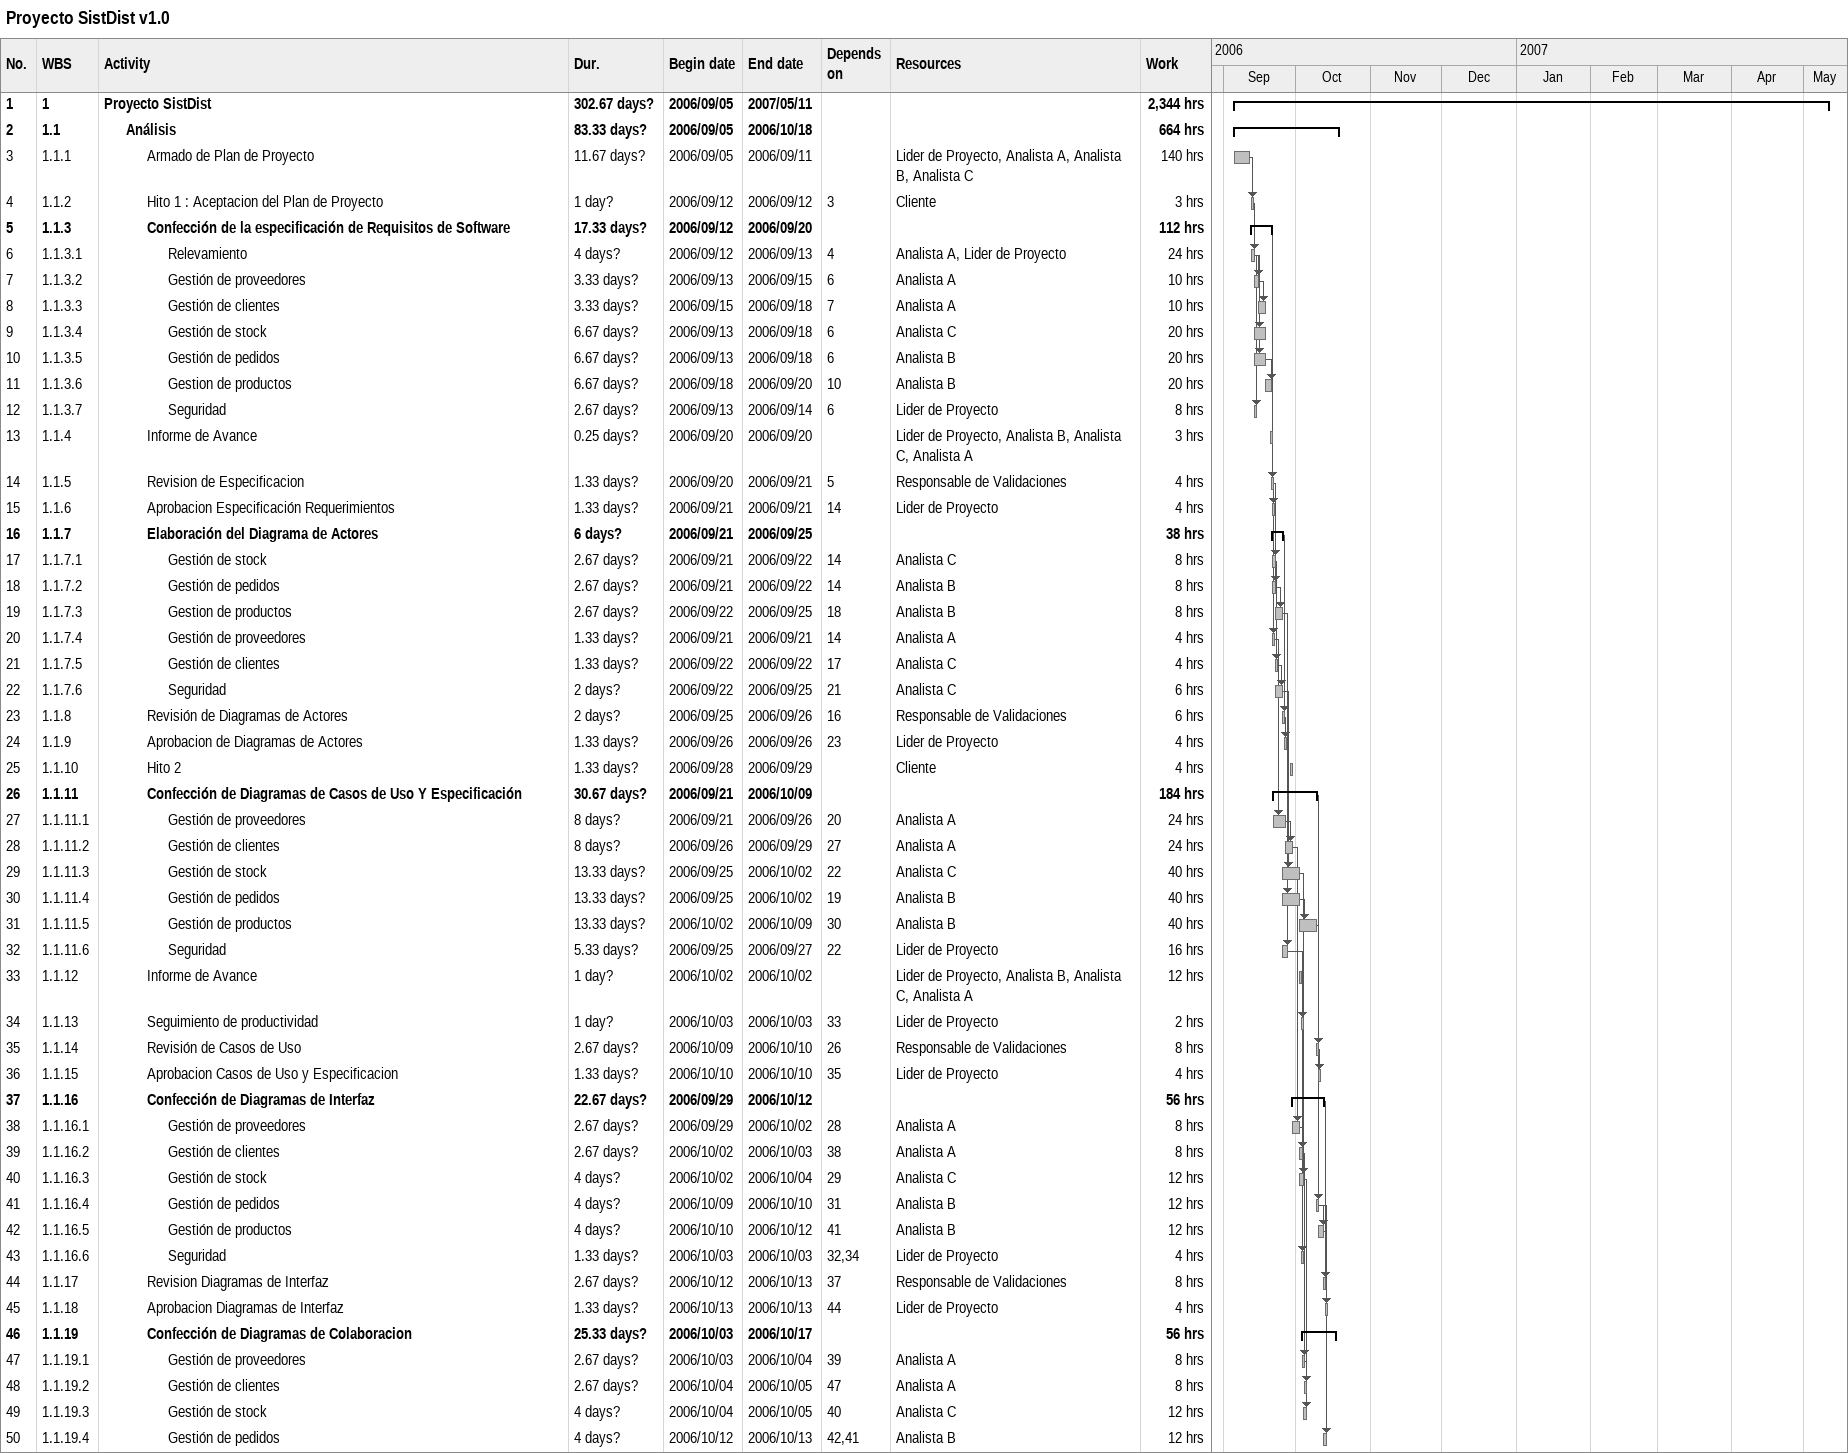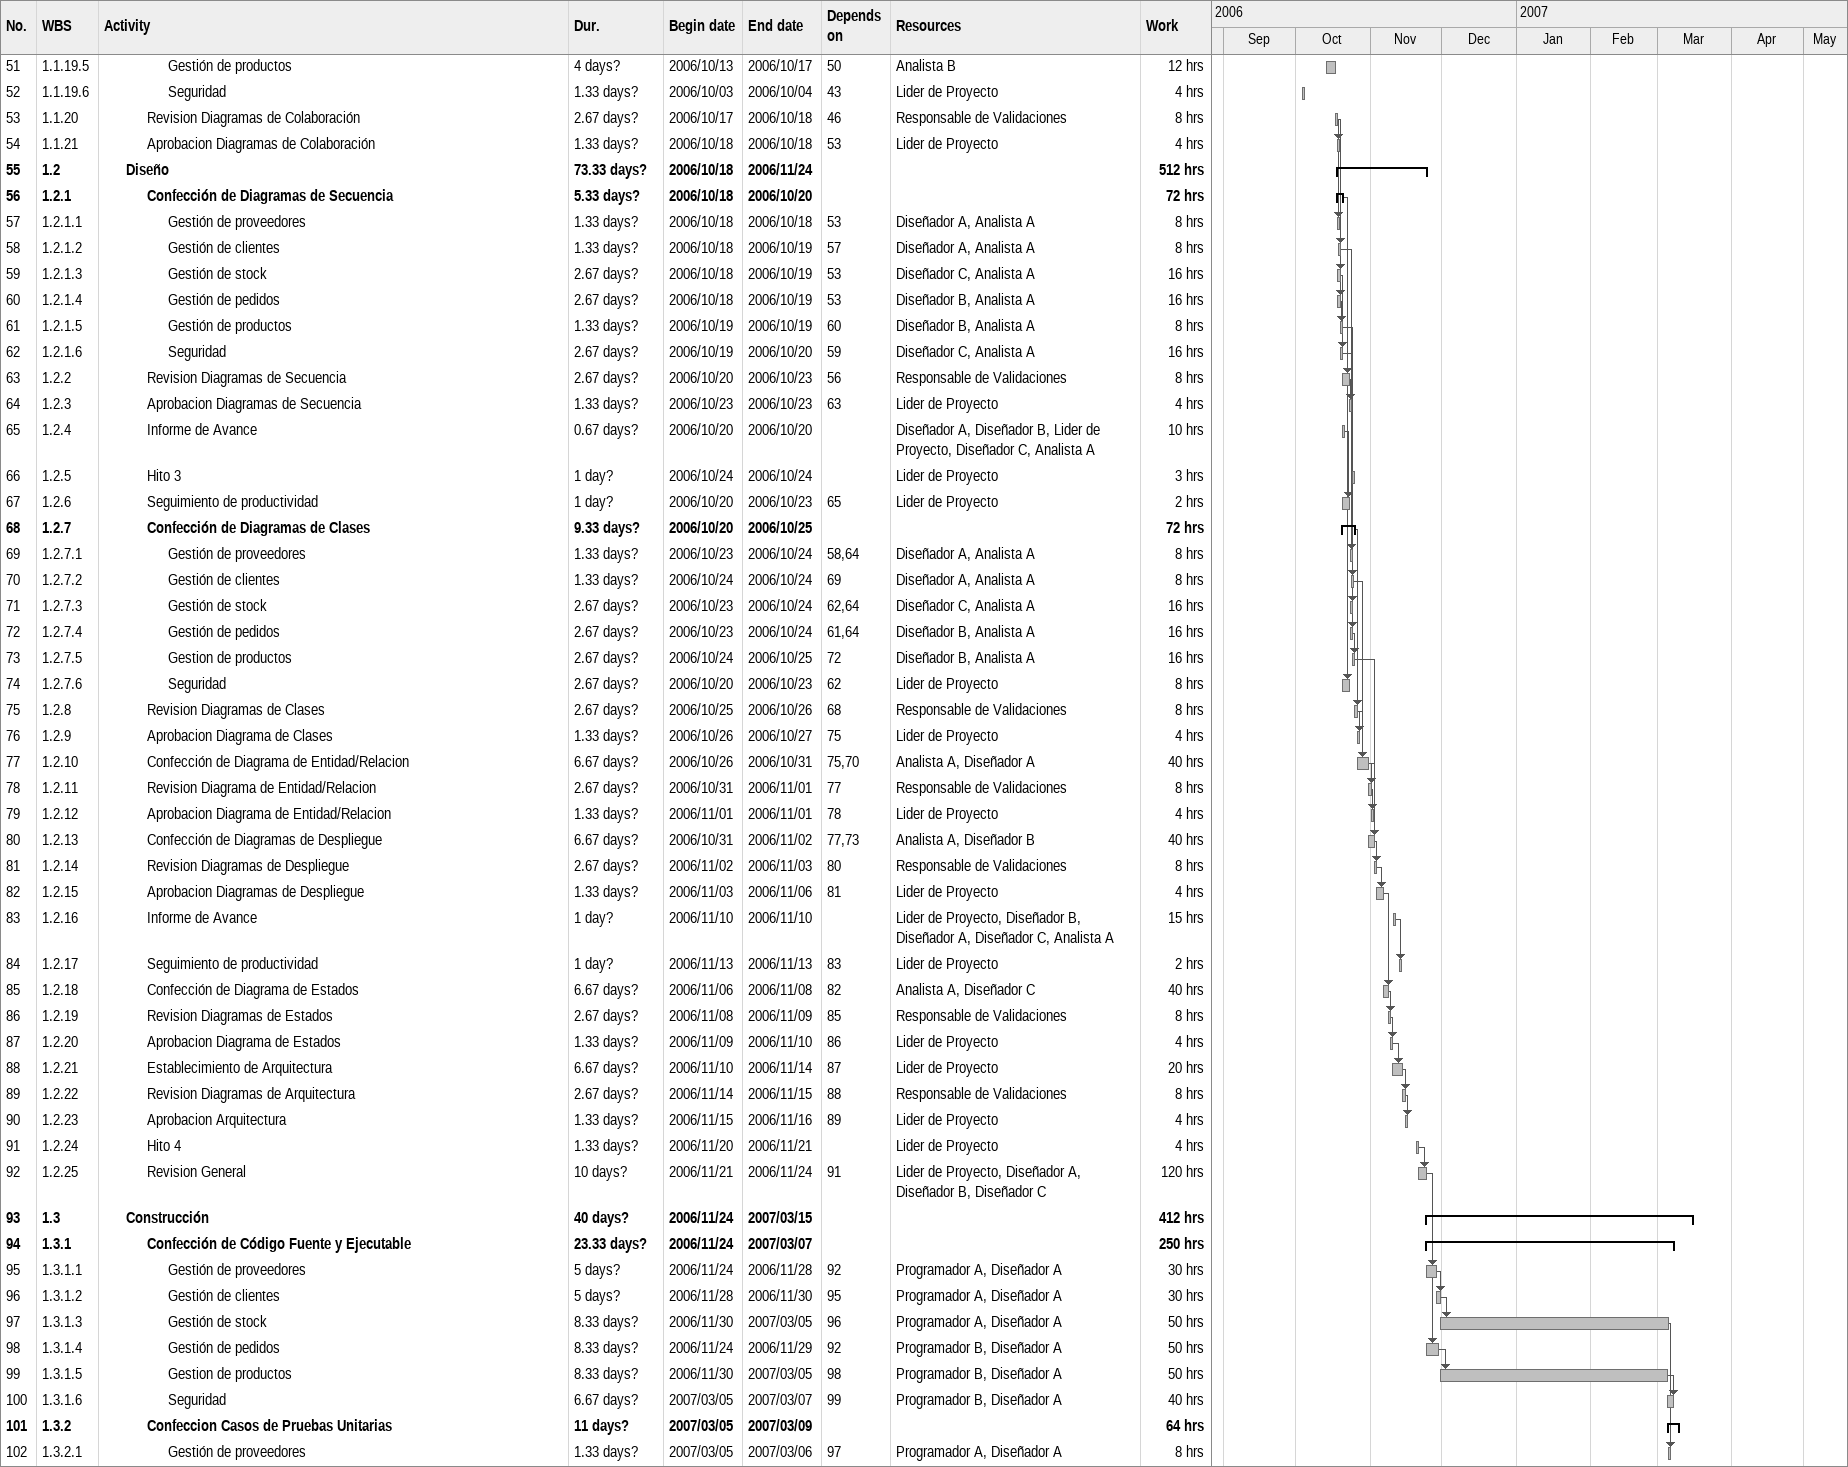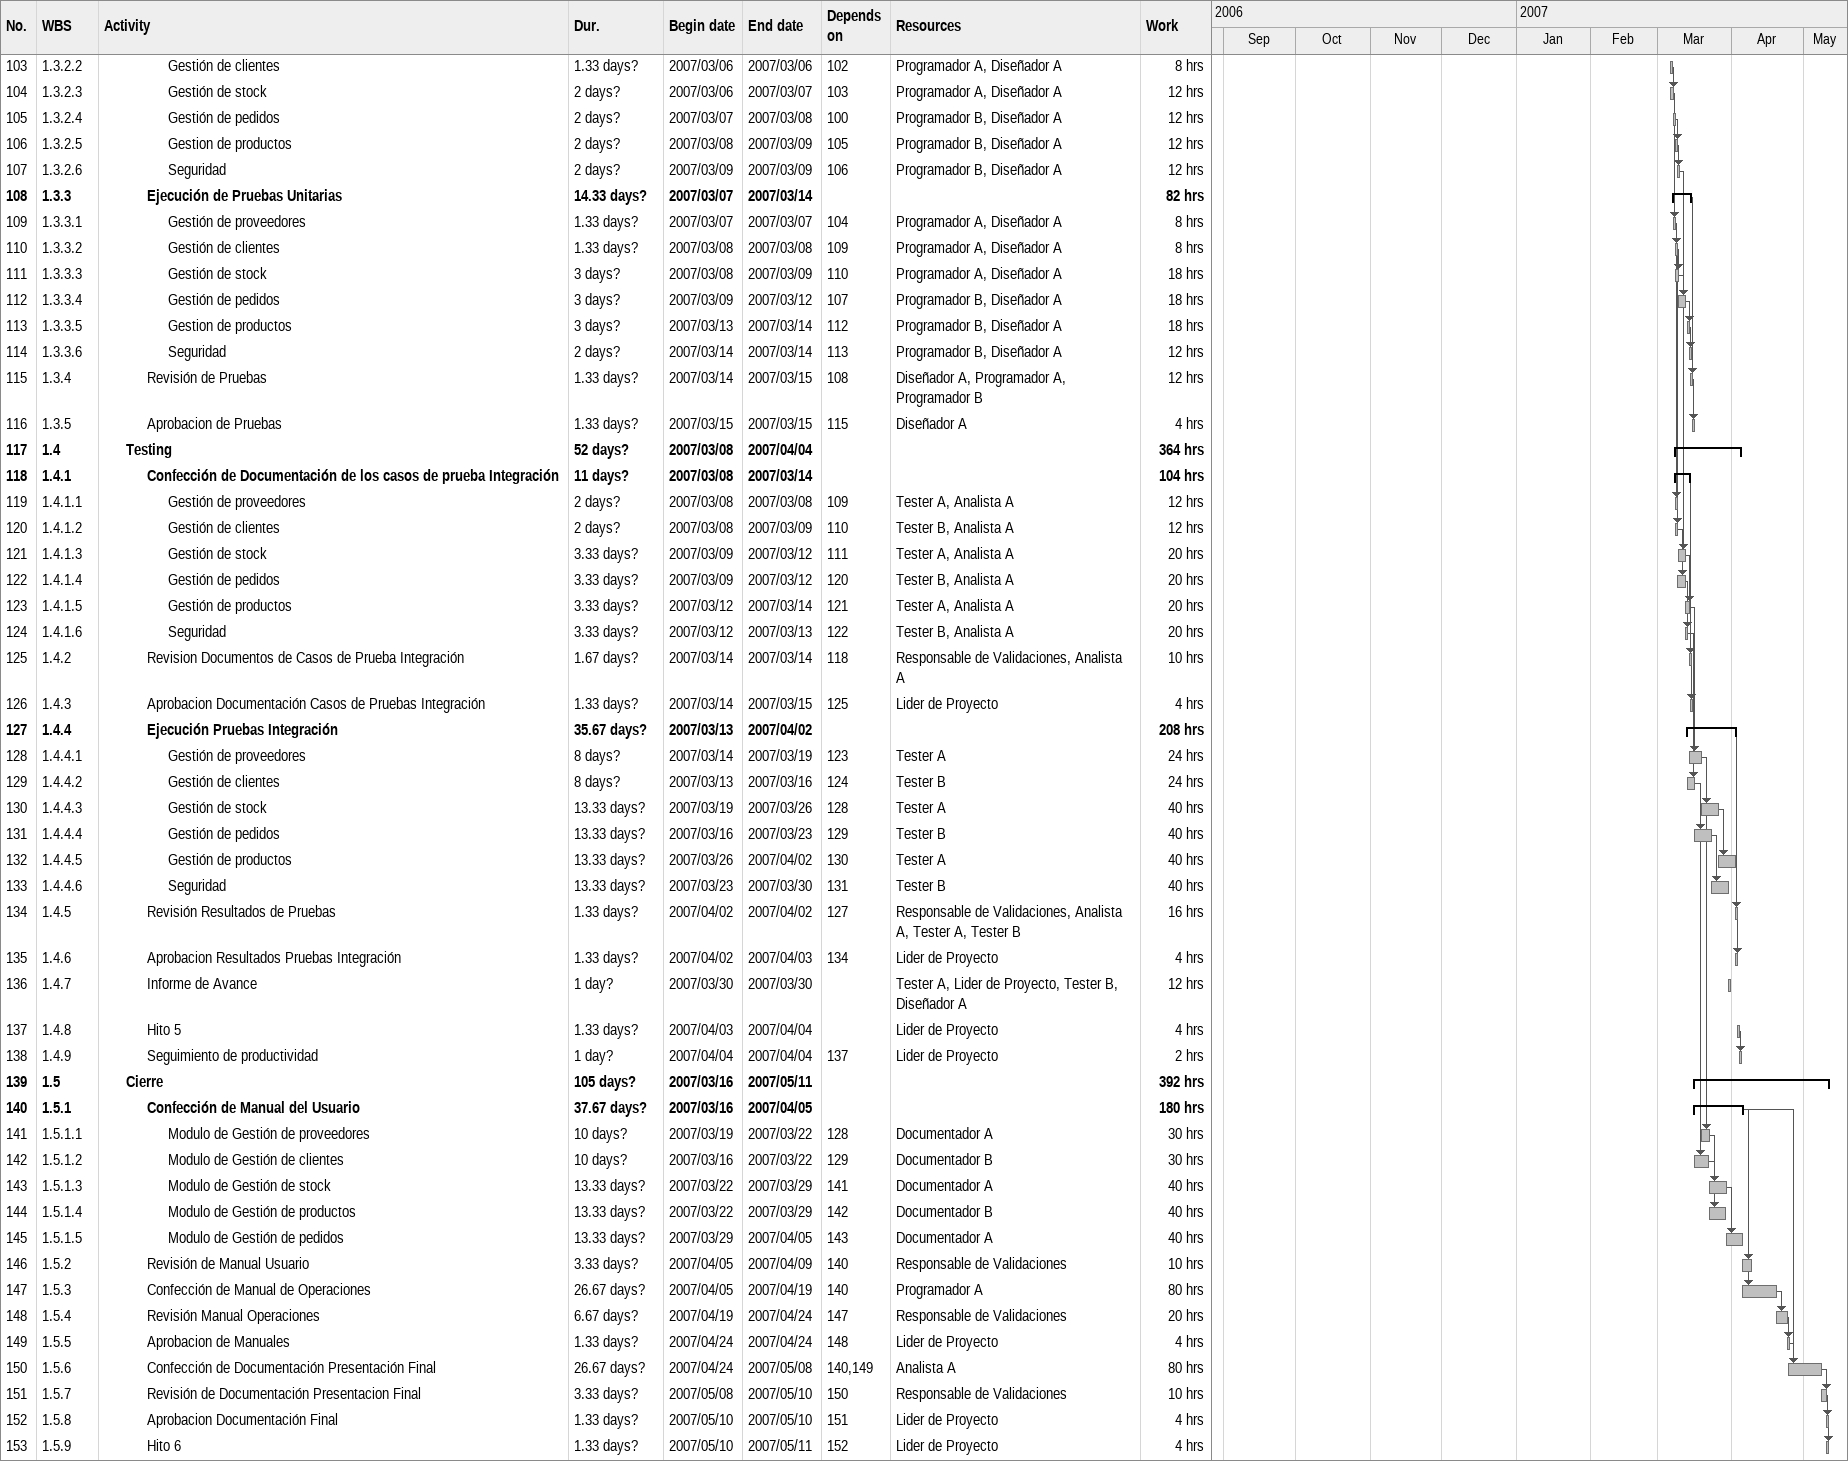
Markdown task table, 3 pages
Proyecto SistDist v1.0

| ID | WBS | Task | Duration | Start | Finish | Predecessors | Resources | Work (h) |
|---|---|---|---|---|---|---|---|---|
| 1 | 1 | **Proyecto SistDist** | 302.67d? | 2006-09-05 | 2007-05-11 |  |  | 2344 |
| 2 | 1.1 | **Análisis** | 83.33d? | 2006-09-05 | 2006-10-18 |  |  | 664 |
| 3 | 1.1.1 | Armado de Plan de Proyecto | 11.67d? | 2006-09-05 | 2006-09-11 |  | Lider de Proyecto, Analista A, Analista B, Analista C | 140 |
| 4 | 1.1.2 | Hito 1 : Aceptacion del Plan de Proyecto | 1d? | 2006-09-12 | 2006-09-12 | 3 | Cliente | 3 |
| 5 | 1.1.3 | **Confección de la especificación de Requisitos de Software** | 17.33d? | 2006-09-12 | 2006-09-20 |  |  | 112 |
| 6 | 1.1.3.1 | Relevamiento | 4d? | 2006-09-12 | 2006-09-13 | 4 | Analista A, Lider de Proyecto | 24 |
| 7 | 1.1.3.2 | Gestión de proveedores | 3.33d? | 2006-09-13 | 2006-09-15 | 6 | Analista A | 10 |
| 8 | 1.1.3.3 | Gestión de clientes | 3.33d? | 2006-09-15 | 2006-09-18 | 7 | Analista A | 10 |
| 9 | 1.1.3.4 | Gestión de stock | 6.67d? | 2006-09-13 | 2006-09-18 | 6 | Analista C | 20 |
| 10 | 1.1.3.5 | Gestión de pedidos | 6.67d? | 2006-09-13 | 2006-09-18 | 6 | Analista B | 20 |
| 11 | 1.1.3.6 | Gestion de productos | 6.67d? | 2006-09-18 | 2006-09-20 | 10 | Analista B | 20 |
| 12 | 1.1.3.7 | Seguridad | 2.67d? | 2006-09-13 | 2006-09-14 | 6 | Lider de Proyecto | 8 |
| 13 | 1.1.4 | Informe de Avance | 0.25d? | 2006-09-20 | 2006-09-20 |  | Lider de Proyecto, Analista B, Analista C, Analista A | 3 |
| 14 | 1.1.5 | Revision de Especificacion | 1.33d? | 2006-09-20 | 2006-09-21 | 5 | Responsable de Validaciones | 4 |
| 15 | 1.1.6 | Aprobacion Especificación Requerimientos | 1.33d? | 2006-09-21 | 2006-09-21 | 14 | Lider de Proyecto | 4 |
| 16 | 1.1.7 | **Elaboración del Diagrama de Actores** | 6d? | 2006-09-21 | 2006-09-25 |  |  | 38 |
| 17 | 1.1.7.1 | Gestión de stock | 2.67d? | 2006-09-21 | 2006-09-22 | 14 | Analista C | 8 |
| 18 | 1.1.7.2 | Gestión de pedidos | 2.67d? | 2006-09-21 | 2006-09-22 | 14 | Analista B | 8 |
| 19 | 1.1.7.3 | Gestion de productos | 2.67d? | 2006-09-22 | 2006-09-25 | 18 | Analista B | 8 |
| 20 | 1.1.7.4 | Gestión de proveedores | 1.33d? | 2006-09-21 | 2006-09-21 | 14 | Analista A | 4 |
| 21 | 1.1.7.5 | Gestión de clientes | 1.33d? | 2006-09-22 | 2006-09-22 | 17 | Analista C | 4 |
| 22 | 1.1.7.6 | Seguridad | 2d? | 2006-09-22 | 2006-09-25 | 21 | Analista C | 6 |
| 23 | 1.1.8 | Revisión de Diagramas de Actores | 2d? | 2006-09-25 | 2006-09-26 | 16 | Responsable de Validaciones | 6 |
| 24 | 1.1.9 | Aprobacion de Diagramas de Actores | 1.33d? | 2006-09-26 | 2006-09-26 | 23 | Lider de Proyecto | 4 |
| 25 | 1.1.10 | Hito 2 | 1.33d? | 2006-09-28 | 2006-09-29 |  | Cliente | 4 |
| 26 | 1.1.11 | **Confección de Diagramas de Casos de Uso Y Especificación** | 30.67d? | 2006-09-21 | 2006-10-09 |  |  | 184 |
| 27 | 1.1.11.1 | Gestión de proveedores | 8d? | 2006-09-21 | 2006-09-26 | 20 | Analista A | 24 |
| 28 | 1.1.11.2 | Gestión de clientes | 8d? | 2006-09-26 | 2006-09-29 | 27 | Analista A | 24 |
| 29 | 1.1.11.3 | Gestión de stock | 13.33d? | 2006-09-25 | 2006-10-02 | 22 | Analista C | 40 |
| 30 | 1.1.11.4 | Gestión de pedidos | 13.33d? | 2006-09-25 | 2006-10-02 | 19 | Analista B | 40 |
| 31 | 1.1.11.5 | Gestión de productos | 13.33d? | 2006-10-02 | 2006-10-09 | 30 | Analista B | 40 |
| 32 | 1.1.11.6 | Seguridad | 5.33d? | 2006-09-25 | 2006-09-27 | 22 | Lider de Proyecto | 16 |
| 33 | 1.1.12 | Informe de Avance | 1d? | 2006-10-02 | 2006-10-02 |  | Lider de Proyecto, Analista B, Analista C, Analista A | 12 |
| 34 | 1.1.13 | Seguimiento de productividad | 1d? | 2006-10-03 | 2006-10-03 | 33 | Lider de Proyecto | 2 |
| 35 | 1.1.14 | Revisión de Casos de Uso | 2.67d? | 2006-10-09 | 2006-10-10 | 26 | Responsable de Validaciones | 8 |
| 36 | 1.1.15 | Aprobacion Casos de Uso y Especificacion | 1.33d? | 2006-10-10 | 2006-10-10 | 35 | Lider de Proyecto | 4 |
| 37 | 1.1.16 | **Confección de Diagramas de Interfaz** | 22.67d? | 2006-09-29 | 2006-10-12 |  |  | 56 |
| 38 | 1.1.16.1 | Gestión de proveedores | 2.67d? | 2006-09-29 | 2006-10-02 | 28 | Analista A | 8 |
| 39 | 1.1.16.2 | Gestión de clientes | 2.67d? | 2006-10-02 | 2006-10-03 | 38 | Analista A | 8 |
| 40 | 1.1.16.3 | Gestión de stock | 4d? | 2006-10-02 | 2006-10-04 | 29 | Analista C | 12 |
| 41 | 1.1.16.4 | Gestión de pedidos | 4d? | 2006-10-09 | 2006-10-10 | 31 | Analista B | 12 |
| 42 | 1.1.16.5 | Gestión de productos | 4d? | 2006-10-10 | 2006-10-12 | 41 | Analista B | 12 |
| 43 | 1.1.16.6 | Seguridad | 1.33d? | 2006-10-03 | 2006-10-03 | 32, 34 | Lider de Proyecto | 4 |
| 44 | 1.1.17 | Revision Diagramas de Interfaz | 2.67d? | 2006-10-12 | 2006-10-13 | 37 | Responsable de Validaciones | 8 |
| 45 | 1.1.18 | Aprobacion Diagramas de Interfaz | 1.33d? | 2006-10-13 | 2006-10-13 | 44 | Lider de Proyecto | 4 |
| 46 | 1.1.19 | **Confección de Diagramas de Colaboracion** | 25.33d? | 2006-10-03 | 2006-10-17 |  |  | 56 |
| 47 | 1.1.19.1 | Gestión de proveedores | 2.67d? | 2006-10-03 | 2006-10-04 | 39 | Analista A | 8 |
| 48 | 1.1.19.2 | Gestión de clientes | 2.67d? | 2006-10-04 | 2006-10-05 | 47 | Analista A | 8 |
| 49 | 1.1.19.3 | Gestión de stock | 4d? | 2006-10-04 | 2006-10-05 | 40 | Analista C | 12 |
| 50 | 1.1.19.4 | Gestión de pedidos | 4d? | 2006-10-12 | 2006-10-13 | 42, 41 | Analista B | 12 |
| 51 | 1.1.19.5 | Gestión de productos | 4d? | 2006-10-13 | 2006-10-17 | 50 | Analista B | 12 |
| 52 | 1.1.19.6 | Seguridad | 1.33d? | 2006-10-03 | 2006-10-04 | 43 | Lider de Proyecto | 4 |
| 53 | 1.1.20 | Revision Diagramas de Colaboración | 2.67d? | 2006-10-17 | 2006-10-18 | 46 | Responsable de Validaciones | 8 |
| 54 | 1.1.21 | Aprobacion Diagramas de Colaboración | 1.33d? | 2006-10-18 | 2006-10-18 | 53 | Lider de Proyecto | 4 |
| 55 | 1.2 | **Diseño** | 73.33d? | 2006-10-18 | 2006-11-24 |  |  | 512 |
| 56 | 1.2.1 | **Confección de Diagramas de Secuencia** | 5.33d? | 2006-10-18 | 2006-10-20 |  |  | 72 |
| 57 | 1.2.1.1 | Gestión de proveedores | 1.33d? | 2006-10-18 | 2006-10-18 | 53 | Diseñador A, Analista A | 8 |
| 58 | 1.2.1.2 | Gestión de clientes | 1.33d? | 2006-10-18 | 2006-10-19 | 57 | Diseñador A, Analista A | 8 |
| 59 | 1.2.1.3 | Gestión de stock | 2.67d? | 2006-10-18 | 2006-10-19 | 53 | Diseñador C, Analista A | 16 |
| 60 | 1.2.1.4 | Gestión de pedidos | 2.67d? | 2006-10-18 | 2006-10-19 | 53 | Diseñador B, Analista A | 16 |
| 61 | 1.2.1.5 | Gestión de productos | 1.33d? | 2006-10-19 | 2006-10-19 | 60 | Diseñador B, Analista A | 8 |
| 62 | 1.2.1.6 | Seguridad | 2.67d? | 2006-10-19 | 2006-10-20 | 59 | Diseñador C, Analista A | 16 |
| 63 | 1.2.2 | Revision Diagramas de Secuencia | 2.67d? | 2006-10-20 | 2006-10-23 | 56 | Responsable de Validaciones | 8 |
| 64 | 1.2.3 | Aprobacion Diagramas de Secuencia | 1.33d? | 2006-10-23 | 2006-10-23 | 63 | Lider de Proyecto | 4 |
| 65 | 1.2.4 | Informe de Avance | 0.67d? | 2006-10-20 | 2006-10-20 |  | Diseñador A, Diseñador B, Lider de Proyecto, Diseñador C, Analista A | 10 |
| 66 | 1.2.5 | Hito 3 | 1d? | 2006-10-24 | 2006-10-24 |  | Lider de Proyecto | 3 |
| 67 | 1.2.6 | Seguimiento de productividad | 1d? | 2006-10-20 | 2006-10-23 | 65 | Lider de Proyecto | 2 |
| 68 | 1.2.7 | **Confección de Diagramas de Clases** | 9.33d? | 2006-10-20 | 2006-10-25 |  |  | 72 |
| 69 | 1.2.7.1 | Gestión de proveedores | 1.33d? | 2006-10-23 | 2006-10-24 | 58, 64 | Diseñador A, Analista A | 8 |
| 70 | 1.2.7.2 | Gestión de clientes | 1.33d? | 2006-10-24 | 2006-10-24 | 69 | Diseñador A, Analista A | 8 |
| 71 | 1.2.7.3 | Gestión de stock | 2.67d? | 2006-10-23 | 2006-10-24 | 62, 64 | Diseñador C, Analista A | 16 |
| 72 | 1.2.7.4 | Gestión de pedidos | 2.67d? | 2006-10-23 | 2006-10-24 | 61, 64 | Diseñador B, Analista A | 16 |
| 73 | 1.2.7.5 | Gestion de productos | 2.67d? | 2006-10-24 | 2006-10-25 | 72 | Diseñador B, Analista A | 16 |
| 74 | 1.2.7.6 | Seguridad | 2.67d? | 2006-10-20 | 2006-10-23 | 62 | Lider de Proyecto | 8 |
| 75 | 1.2.8 | Revision Diagramas de Clases | 2.67d? | 2006-10-25 | 2006-10-26 | 68 | Responsable de Validaciones | 8 |
| 76 | 1.2.9 | Aprobacion Diagrama de Clases | 1.33d? | 2006-10-26 | 2006-10-27 | 75 | Lider de Proyecto | 4 |
| 77 | 1.2.10 | Confección de Diagrama de Entidad/Relacion | 6.67d? | 2006-10-26 | 2006-10-31 | 75, 70 | Analista A, Diseñador A | 40 |
| 78 | 1.2.11 | Revision Diagrama de Entidad/Relacion | 2.67d? | 2006-10-31 | 2006-11-01 | 77 | Responsable de Validaciones | 8 |
| 79 | 1.2.12 | Aprobacion Diagrama de Entidad/Relacion | 1.33d? | 2006-11-01 | 2006-11-01 | 78 | Lider de Proyecto | 4 |
| 80 | 1.2.13 | Confección de Diagramas de Despliegue | 6.67d? | 2006-10-31 | 2006-11-02 | 77, 73 | Analista A, Diseñador B | 40 |
| 81 | 1.2.14 | Revision Diagramas de Despliegue | 2.67d? | 2006-11-02 | 2006-11-03 | 80 | Responsable de Validaciones | 8 |
| 82 | 1.2.15 | Aprobacion Diagramas de Despliegue | 1.33d? | 2006-11-03 | 2006-11-06 | 81 | Lider de Proyecto | 4 |
| 83 | 1.2.16 | Informe de Avance | 1d? | 2006-11-10 | 2006-11-10 |  | Lider de Proyecto, Diseñador B, Diseñador A, Diseñador C, Analista A | 15 |
| 84 | 1.2.17 | Seguimiento de productividad | 1d? | 2006-11-13 | 2006-11-13 | 83 | Lider de Proyecto | 2 |
| 85 | 1.2.18 | Confección de Diagrama de Estados | 6.67d? | 2006-11-06 | 2006-11-08 | 82 | Analista A, Diseñador C | 40 |
| 86 | 1.2.19 | Revision Diagramas de Estados | 2.67d? | 2006-11-08 | 2006-11-09 | 85 | Responsable de Validaciones | 8 |
| 87 | 1.2.20 | Aprobacion Diagrama de Estados | 1.33d? | 2006-11-09 | 2006-11-10 | 86 | Lider de Proyecto | 4 |
| 88 | 1.2.21 | Establecimiento de Arquitectura | 6.67d? | 2006-11-10 | 2006-11-14 | 87 | Lider de Proyecto | 20 |
| 89 | 1.2.22 | Revision Diagramas de Arquitectura | 2.67d? | 2006-11-14 | 2006-11-15 | 88 | Responsable de Validaciones | 8 |
| 90 | 1.2.23 | Aprobacion Arquitectura | 1.33d? | 2006-11-15 | 2006-11-16 | 89 | Lider de Proyecto | 4 |
| 91 | 1.2.24 | Hito 4 | 1.33d? | 2006-11-20 | 2006-11-21 |  | Lider de Proyecto | 4 |
| 92 | 1.2.25 | Revision General | 10d? | 2006-11-21 | 2006-11-24 | 91 | Lider de Proyecto, Diseñador A, Diseñador B, Diseñador C | 120 |
| 93 | 1.3 | **Construcción** | 40d? | 2006-11-24 | 2007-03-15 |  |  | 412 |
| 94 | 1.3.1 | **Confección de Código Fuente y Ejecutable** | 23.33d? | 2006-11-24 | 2007-03-07 |  |  | 250 |
| 95 | 1.3.1.1 | Gestión de proveedores | 5d? | 2006-11-24 | 2006-11-28 | 92 | Programador A, Diseñador A | 30 |
| 96 | 1.3.1.2 | Gestión de clientes | 5d? | 2006-11-28 | 2006-11-30 | 95 | Programador A, Diseñador A | 30 |
| 97 | 1.3.1.3 | Gestión de stock | 8.33d? | 2006-11-30 | 2007-03-05 | 96 | Programador A, Diseñador A | 50 |
| 98 | 1.3.1.4 | Gestión de pedidos | 8.33d? | 2006-11-24 | 2006-11-29 | 92 | Programador B, Diseñador A | 50 |
| 99 | 1.3.1.5 | Gestion de productos | 8.33d? | 2006-11-30 | 2007-03-05 | 98 | Programador B, Diseñador A | 50 |
| 100 | 1.3.1.6 | Seguridad | 6.67d? | 2007-03-05 | 2007-03-07 | 99 | Programador B, Diseñador A | 40 |
| 101 | 1.3.2 | **Confeccion Casos de Pruebas Unitarias** | 11d? | 2007-03-05 | 2007-03-09 |  |  | 64 |
| 102 | 1.3.2.1 | Gestión de proveedores | 1.33d? | 2007-03-05 | 2007-03-06 | 97 | Programador A, Diseñador A | 8 |
| 103 | 1.3.2.2 | Gestión de clientes | 1.33d? | 2007-03-06 | 2007-03-06 | 102 | Programador A, Diseñador A | 8 |
| 104 | 1.3.2.3 | Gestión de stock | 2d? | 2007-03-06 | 2007-03-07 | 103 | Programador A, Diseñador A | 12 |
| 105 | 1.3.2.4 | Gestión de pedidos | 2d? | 2007-03-07 | 2007-03-08 | 100 | Programador B, Diseñador A | 12 |
| 106 | 1.3.2.5 | Gestion de productos | 2d? | 2007-03-08 | 2007-03-09 | 105 | Programador B, Diseñador A | 12 |
| 107 | 1.3.2.6 | Seguridad | 2d? | 2007-03-09 | 2007-03-09 | 106 | Programador B, Diseñador A | 12 |
| 108 | 1.3.3 | **Ejecución de Pruebas Unitarias** | 14.33d? | 2007-03-07 | 2007-03-14 |  |  | 82 |
| 109 | 1.3.3.1 | Gestión de proveedores | 1.33d? | 2007-03-07 | 2007-03-07 | 104 | Programador A, Diseñador A | 8 |
| 110 | 1.3.3.2 | Gestión de clientes | 1.33d? | 2007-03-08 | 2007-03-08 | 109 | Programador A, Diseñador A | 8 |
| 111 | 1.3.3.3 | Gestión de stock | 3d? | 2007-03-08 | 2007-03-09 | 110 | Programador A, Diseñador A | 18 |
| 112 | 1.3.3.4 | Gestión de pedidos | 3d? | 2007-03-09 | 2007-03-12 | 107 | Programador B, Diseñador A | 18 |
| 113 | 1.3.3.5 | Gestion de productos | 3d? | 2007-03-13 | 2007-03-14 | 112 | Programador B, Diseñador A | 18 |
| 114 | 1.3.3.6 | Seguridad | 2d? | 2007-03-14 | 2007-03-14 | 113 | Programador B, Diseñador A | 12 |
| 115 | 1.3.4 | Revisión de Pruebas | 1.33d? | 2007-03-14 | 2007-03-15 | 108 | Diseñador A, Programador A, Programador B | 12 |
| 116 | 1.3.5 | Aprobacion de Pruebas | 1.33d? | 2007-03-15 | 2007-03-15 | 115 | Diseñador A | 4 |
| 117 | 1.4 | **Testing** | 52d? | 2007-03-08 | 2007-04-04 |  |  | 364 |
| 118 | 1.4.1 | **Confección de Documentación de los casos de prueba Integración** | 11d? | 2007-03-08 | 2007-03-14 |  |  | 104 |
| 119 | 1.4.1.1 | Gestión de proveedores | 2d? | 2007-03-08 | 2007-03-08 | 109 | Tester A, Analista A | 12 |
| 120 | 1.4.1.2 | Gestión de clientes | 2d? | 2007-03-08 | 2007-03-09 | 110 | Tester B, Analista A | 12 |
| 121 | 1.4.1.3 | Gestión de stock | 3.33d? | 2007-03-09 | 2007-03-12 | 111 | Tester A, Analista A | 20 |
| 122 | 1.4.1.4 | Gestión de pedidos | 3.33d? | 2007-03-09 | 2007-03-12 | 120 | Tester B, Analista A | 20 |
| 123 | 1.4.1.5 | Gestión de productos | 3.33d? | 2007-03-12 | 2007-03-14 | 121 | Tester A, Analista A | 20 |
| 124 | 1.4.1.6 | Seguridad | 3.33d? | 2007-03-12 | 2007-03-13 | 122 | Tester B, Analista A | 20 |
| 125 | 1.4.2 | Revision Documentos de Casos de Prueba Integración | 1.67d? | 2007-03-14 | 2007-03-14 | 118 | Responsable de Validaciones, Analista A | 10 |
| 126 | 1.4.3 | Aprobacion Documentación Casos de Pruebas Integración | 1.33d? | 2007-03-14 | 2007-03-15 | 125 | Lider de Proyecto | 4 |
| 127 | 1.4.4 | **Ejecución Pruebas Integración** | 35.67d? | 2007-03-13 | 2007-04-02 |  |  | 208 |
| 128 | 1.4.4.1 | Gestión de proveedores | 8d? | 2007-03-14 | 2007-03-19 | 123 | Tester A | 24 |
| 129 | 1.4.4.2 | Gestión de clientes | 8d? | 2007-03-13 | 2007-03-16 | 124 | Tester B | 24 |
| 130 | 1.4.4.3 | Gestión de stock | 13.33d? | 2007-03-19 | 2007-03-26 | 128 | Tester A | 40 |
| 131 | 1.4.4.4 | Gestión de pedidos | 13.33d? | 2007-03-16 | 2007-03-23 | 129 | Tester B | 40 |
| 132 | 1.4.4.5 | Gestión de productos | 13.33d? | 2007-03-26 | 2007-04-02 | 130 | Tester A | 40 |
| 133 | 1.4.4.6 | Seguridad | 13.33d? | 2007-03-23 | 2007-03-30 | 131 | Tester B | 40 |
| 134 | 1.4.5 | Revisión Resultados de Pruebas | 1.33d? | 2007-04-02 | 2007-04-02 | 127 | Responsable de Validaciones, Analista A, Tester A, Tester B | 16 |
| 135 | 1.4.6 | Aprobacion Resultados Pruebas Integración | 1.33d? | 2007-04-02 | 2007-04-03 | 134 | Lider de Proyecto | 4 |
| 136 | 1.4.7 | Informe de Avance | 1d? | 2007-03-30 | 2007-03-30 |  | Tester A, Lider de Proyecto, Tester B, Diseñador A | 12 |
| 137 | 1.4.8 | Hito 5 | 1.33d? | 2007-04-03 | 2007-04-04 |  | Lider de Proyecto | 4 |
| 138 | 1.4.9 | Seguimiento de productividad | 1d? | 2007-04-04 | 2007-04-04 | 137 | Lider de Proyecto | 2 |
| 139 | 1.5 | **Cierre** | 105d? | 2007-03-16 | 2007-05-11 |  |  | 392 |
| 140 | 1.5.1 | **Confección de Manual del Usuario** | 37.67d? | 2007-03-16 | 2007-04-05 |  |  | 180 |
| 141 | 1.5.1.1 | Modulo de Gestión de proveedores | 10d? | 2007-03-19 | 2007-03-22 | 128 | Documentador A | 30 |
| 142 | 1.5.1.2 | Modulo de Gestión de clientes | 10d? | 2007-03-16 | 2007-03-22 | 129 | Documentador B | 30 |
| 143 | 1.5.1.3 | Modulo de Gestión de stock | 13.33d? | 2007-03-22 | 2007-03-29 | 141 | Documentador A | 40 |
| 144 | 1.5.1.4 | Modulo de Gestión de productos | 13.33d? | 2007-03-22 | 2007-03-29 | 142 | Documentador B | 40 |
| 145 | 1.5.1.5 | Modulo de Gestión de pedidos | 13.33d? | 2007-03-29 | 2007-04-05 | 143 | Documentador A | 40 |
| 146 | 1.5.2 | Revisión de Manual Usuario | 3.33d? | 2007-04-05 | 2007-04-09 | 140 | Responsable de Validaciones | 10 |
| 147 | 1.5.3 | Confección de Manual de Operaciones | 26.67d? | 2007-04-05 | 2007-04-19 | 140 | Programador A | 80 |
| 148 | 1.5.4 | Revisión Manual Operaciones | 6.67d? | 2007-04-19 | 2007-04-24 | 147 | Responsable de Validaciones | 20 |
| 149 | 1.5.5 | Aprobacion de Manuales | 1.33d? | 2007-04-24 | 2007-04-24 | 148 | Lider de Proyecto | 4 |
| 150 | 1.5.6 | Confección de Documentación Presentación Final | 26.67d? | 2007-04-24 | 2007-05-08 | 140, 149 | Analista A | 80 |
| 151 | 1.5.7 | Revisión de Documentación Presentacion Final | 3.33d? | 2007-05-08 | 2007-05-10 | 150 | Responsable de Validaciones | 10 |
| 152 | 1.5.8 | Aprobacion Documentación Final | 1.33d? | 2007-05-10 | 2007-05-10 | 151 | Lider de Proyecto | 4 |
| 153 | 1.5.9 | Hito 6 | 1.33d? | 2007-05-10 | 2007-05-11 | 152 | Lider de Proyecto | 4 |
